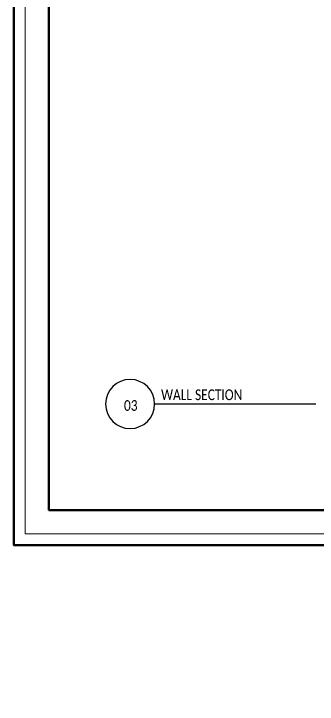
# Model space of a CAD drawing. Header units: inches. Extents: x -279 to 561, y -345 to 342.
# Drawn here: x -209.76 to -204.97, y 49.95 to 60.84 of the extents above; entities that cross this region are included whole.
import ezdxf
from ezdxf.enums import TextEntityAlignment as Align

# ---------------------------------------------------------------- set-up
doc = ezdxf.new("R2010")
doc.units = ezdxf.units.IN
doc.header["$LTSCALE"] = 0.5
doc.header["$MEASUREMENT"] = 0
doc.linetypes.add('ECG_Line-Ptrn-Sold', pattern=[9144001.0, 9144000.0, -1])
doc.layers.add('A-ANNO-NOTE', color=131, linetype='ECG_Line-Ptrn-Sold', lineweight=13)
doc.layers.add('G-ANNO-HLIN', color=5, linetype='Continuous', lineweight=50)
for name, color, linetype in [('A-ANNO-SYMB', 3, 'Continuous'), ('CADER', 7, 'Continuous'), ('S-DIM', 7, 'Continuous')]:
    doc.layers.add(name, color=color, linetype=linetype)
doc.styles.get("Standard").update_dxf_attribs({"font": 'arial.ttf'})
doc.styles.add('T25-100', font='calibri.ttf', dxfattribs={"width": 0.8, "height": 250})
doc.styles.add('T35-100', font='calibri.ttf', dxfattribs={"width": 0.8, "height": 350})
doc.dimstyles.get("Standard").update_dxf_attribs({"dimtxt": 0.18, "dimasz": 0.18, "dimexe": 0.18, "dimexo": 0.0625, "dimgap": 0.09, "dimtad": 0, "dimtih": 1, "dimtoh": 1, "dimzin": 0, "dimdsep": 46, "dimtxsty": 'Standard', "dimcen": 0.09, "dimadec": 0, "dimazin": 0, "dimtfac": 1, "dimtofl": 0, "dimtmove": 0, "dimatfit": 3, "dimfxl": 1, "dimtolj": 1, "dimtzin": 0, "dimarcsym": 0})

# ---------------------------------------------------------------- blocks, each defined once
blk = doc.blocks.new('*U472')
at = {"layer": 'A-ANNO-SYMB'}
blk.add_line((800, 0), (6055, 0), dxfattribs=at)
for start, end in [(0, 180), (180, 0)]:
    blk.add_arc((0, 0), 800, start, end, dxfattribs=at)
at = {"style": 'T25-100', "width": 0.8}
blk.add_attdef('SCALE', (1109, -305), '', height=250, dxfattribs=at)
at = {"layer": 'A-ANNO-SYMB', "linetype": 'Continuous', "style": 'T35-100', "width": 0.8}
blk.add_attdef('VIEWNAME', (1012, 125), '', height=350, dxfattribs=at)
blk.add_attdef('V_No', text='', height=350, dxfattribs=at).set_placement((23, -49), align=Align.MIDDLE_CENTER)
blk = doc.blocks.new('*D1071')
at = {"color": 0, "linetype": 'ByBlock', "lineweight": -2, "transparency": 16777216}
for p, q in [((558.652, 342.279), (558.652, 342.473)), ((560.652, 342.279), (560.652, 342.473)), ((558.832, 342.293), (559.172, 342.293)), ((560.472, 342.293), (560.132, 342.293))]:
    blk.add_line(p, q, dxfattribs=at)
at = {"color": 0, "linetype": 'ByBlock', "transparency": 16777216}
for points in [[(558.832, 342.323), (558.832, 342.263), (558.652, 342.293)], [(560.472, 342.323), (560.472, 342.263), (560.652, 342.293)]]:
    blk.add_solid(points, dxfattribs=at)
at = {"layer": 'Defpoints', "color": 0, "linetype": 'ByBlock', "transparency": 16777216}
for p in [(560.652, 342.293), (558.652, 342.216), (560.652, 342.216)]:
    blk.add_point(p, dxfattribs=at)
at = {"layer": 'Defpoints', "color": 0, "ltscale": 0.5, "transparency": 16777216}
for p in [(-209.5, -305.36), (-209.5, -305.81), (-209.5, -305.81)]:
    blk.add_point(p, dxfattribs=at)
at = {"layer": 'S-DIM', "color": 0, "lineweight": -2, "ltscale": 0.5, "transparency": 16777216}
for p, q in [((-209.5, -305.18), (-209.5, -305)), ((-209.563, -305.36), (-209.68, -305.36)), ((-209.563, -305.81), (-209.68, -305.81)), ((-209.5, -305.99), (-209.5, -306.17))]:
    blk.add_line(p, q, dxfattribs=at)
at = {"layer": 'S-DIM', "color": 0, "ltscale": 0.5, "transparency": 16777216}
for points in [[(-209.53, -305.18), (-209.47, -305.18), (-209.5, -305.36)], [(-209.53, -305.99), (-209.47, -305.99), (-209.5, -305.81)]]:
    blk.add_solid(points, dxfattribs=at)
at = {"color": 0, "linetype": 'ByBlock', "transparency": 16777216, "insert": (559.652, 342.293), "char_height": 0.18, "attachment_point": 5}
blk.add_mtext('\\A1;2.0000', dxfattribs=at)
at = {"layer": 'S-DIM', "color": 0, "ltscale": 0.5, "transparency": 16777216, "insert": (-209.5, -305.585), "char_height": 0.18, "attachment_point": 5}
blk.add_mtext('\\A1;0.45', dxfattribs=at)

msp = doc.modelspace()

# ---------------------------------------------------------------- linework, layer by layer
at = {"layer": 'CADER', "lineweight": 18}
for points in [[(-209.755, 68.232), (-186.046, 68.232), (-186.046, 52.459), (-209.755, 52.459)], [(-209.574, 68.051), (-186.226, 68.051), (-186.226, 52.64), (-209.574, 52.64)]]:
    msp.add_lwpolyline(points, close=True, dxfattribs=at)
at = {"layer": 'G-ANNO-HLIN', "color": 0}
for points in [[(-209.755, 68.232), (-186.046, 68.232), (-186.046, 52.459), (-209.755, 52.459)], [(-209.202, 67.679), (-186.599, 67.679), (-186.599, 53.012), (-209.202, 53.012)]]:
    msp.add_lwpolyline(points, close=True, dxfattribs=at)

# ---------------------------------------------------------------- block references
at = {"layer": 'A-ANNO-NOTE', "color": 5}
ref = msp.add_blockref('*U472', (-207.92, 54.686), dxfattribs=dict(at, xscale=0.0004841673474335064, yscale=0.0004841673474335064, zscale=0.0004841673474335064))
ref.add_attrib('VIEWNAME', 'WALL SECTION ', (-207.43, 54.747), dxfattribs={"layer": 'A-ANNO-SYMB', "linetype": 'Continuous', "height": 0.16946, "style": 'T35-100', "width": 0.8})
ref.add_attrib('V_No', '03', dxfattribs={"layer": 'A-ANNO-SYMB', "linetype": 'Continuous', "height": 0.1695, "style": 'T35-100', "width": 0.8}).set_placement((-207.909, 54.662), align=Align.MIDDLE_CENTER)

# ---------------------------------------------------------------- dimensions: what is measured, and where the dimension line sits
at = {"layer": 'S-DIM', "ltscale": 0.5}
dim = msp.add_linear_dim(base=(-209.5, -305.81), p1=(-209.5, -305.36), p2=(-209.5, -305.81), angle=90, dimstyle='Standard', dxfattribs=at)
dim.commit()
dim.dimension.update_dxf_attribs({"geometry": '*D1071', "text_midpoint": (-209.5, -305.585)})

doc.saveas('drawing.dxf')
